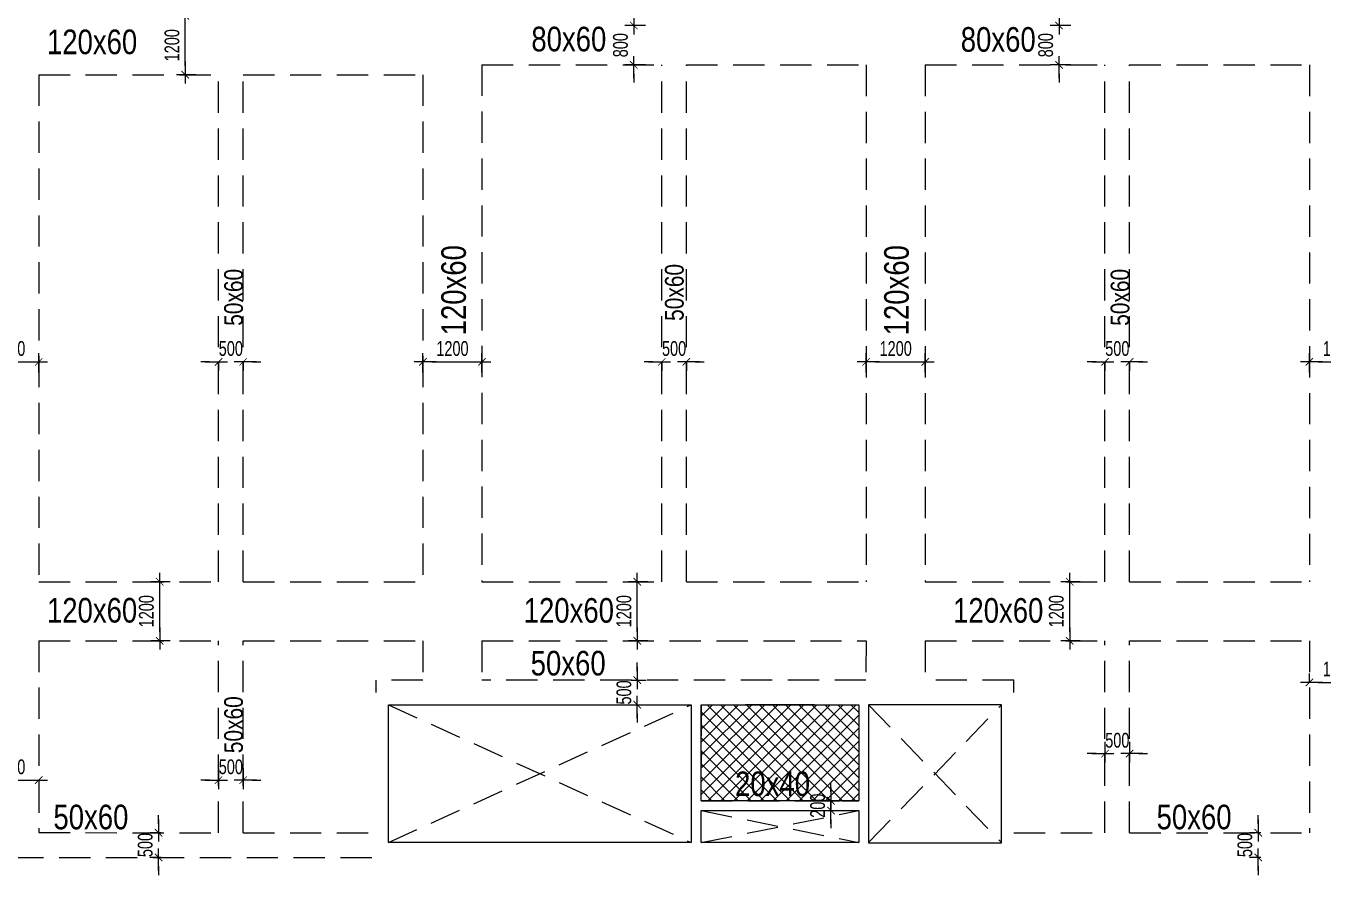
# Model space of a CAD drawing. Header units: millimetres. Extents: x 40 to 217000, y 40 to 90716.
# Drawn here: x 46040 to 72378, y 40 to 17291 of the extents above; entities that cross this region are included whole.
import ezdxf
from ezdxf.enums import TextEntityAlignment as Align

# ---------------------------------------------------------------- set-up
doc = ezdxf.new("R2010")
doc.units = ezdxf.units.MM
doc.header["$MEASUREMENT"] = 0
doc.header["$PDMODE"] = 1
doc.linetypes.add('DASHED2', pattern=[9.525, 6.35, -3.175])
doc.linetypes.add('HIDDEN2', pattern=[4.7625, 3.175, -1.5875])
doc.layers.get('Defpoints').update_dxf_attribs({"lineweight": 9})
doc.layers.add('A-251', color=251, linetype='Continuous')
doc.layers.add('NDC. KT Dam', color=42, linetype='Continuous')
doc.layers.add('Kich thuoc dam diml', color=230, linetype='Continuous', plot=False)
for name, color, linetype, lineweight in [('NDC_S_BEAM', 3, 'HIDDEN2', 20), ('NDC_S_DIM', 1, 'Continuous', 15), ('NDC_S_HATCH MATERIAL', 8, 'Continuous', 9), ('NDC_S_OPENING', 9, 'DASHED2', 13), ('NDC_S_SLAB', 2, 'Continuous', 20)]:
    doc.layers.add(name, color=color, linetype=linetype, lineweight=lineweight)
doc.styles.add('ARIAL', font='arial.ttf', dxfattribs={"width": 0.8})
doc.styles.add('NDC_DIM', font='', dxfattribs={"width": 0.75})
doc.styles.get('NDC_DIM').set_extended_font_data('Dotum')
doc.dimstyles.new('NDC_dim_100', dxfattribs={"dimscale": 120, "dimtxt": 2.5, "dimasz": 1.5, "dimexe": 1.5, "dimexo": 2.5, "dimgap": 1, "dimtad": 1, "dimdec": 0, "dimzin": 0, "dimdsep": 46, "dimtxsty": 'NDC_DIM', "dimblk": 'DIMMARK', "dimcen": 0.09, "dimdle": 1.2, "dimclrd": 1, "dimclre": 1, "dimclrt": 3, "dimadec": 0, "dimazin": 0, "dimtfac": 1, "dimtdec": 0, "dimtix": 1, "dimtofl": 0, "dimtmove": 0, "dimatfit": 3, "dimfxl": 0, "dimtolj": 1, "dimtzin": 0, "dimarcsym": 0})

# ---------------------------------------------------------------- blocks, each defined once
blk = doc.blocks.new('DIMMARK')
at = {"layer": 'NDC_S_DIM', "color": 1}
blk.add_line((-1.5, 0), (1, 0), dxfattribs=at)
at = {"layer": 'NDC_S_DIM', "color": 2, "const_width": 0.1}
blk.add_lwpolyline([(-0.42, -0.42), (0.42, 0.42)], dxfattribs=at)
blk = doc.blocks.new('*D1169')
at = {"layer": 'Defpoints', "color": 0, "transparency": 16777216}
for p in [(46300, 10466), (45100, 9952), (46300, 9952)]:
    blk.add_point(p, dxfattribs=at)
at = {"layer": 'Kich thuoc dam diml', "color": 1, "lineweight": -2, "transparency": 16777216}
for p, q in [((45100, 10252), (45100, 10646)), ((46300, 10252), (46300, 10646)), ((45280, 10466), (46120, 10466))]:
    blk.add_line(p, q, dxfattribs=at)
at = {"layer": 'Kich thuoc dam diml', "color": 1, "lineweight": -2, "transparency": 16777216, "xscale": 180, "yscale": 180, "zscale": 180, "rotation": 180}
blk.add_blockref('DIMMARK', (45100, 10466), dxfattribs=at)
at = {"layer": 'Kich thuoc dam diml', "color": 1, "lineweight": -2, "transparency": 16777216, "xscale": 180, "yscale": 180, "zscale": 180}
blk.add_blockref('DIMMARK', (46300, 10466), dxfattribs=at)
at = {"layer": 'Kich thuoc dam diml', "color": 3, "transparency": 16777216, "insert": (45700, 10736), "char_height": 300, "attachment_point": 5, "style": 'NDC_DIM'}
blk.add_mtext('\\A1;1200', dxfattribs=at)
blk = doc.blocks.new('*D1170')
at = {"layer": 'Defpoints', "color": 0, "transparency": 16777216}
for p in [(55300, 10466), (54100, 9952), (55300, 9952)]:
    blk.add_point(p, dxfattribs=at)
at = {"layer": 'Kich thuoc dam diml', "color": 1, "lineweight": -2, "transparency": 16777216}
for p, q in [((54100, 10252), (54100, 10646)), ((55300, 10252), (55300, 10646)), ((54280, 10466), (55120, 10466))]:
    blk.add_line(p, q, dxfattribs=at)
at = {"layer": 'Kich thuoc dam diml', "color": 1, "lineweight": -2, "transparency": 16777216, "xscale": 180, "yscale": 180, "zscale": 180, "rotation": 180}
blk.add_blockref('DIMMARK', (54100, 10466), dxfattribs=at)
at = {"layer": 'Kich thuoc dam diml', "color": 1, "lineweight": -2, "transparency": 16777216, "xscale": 180, "yscale": 180, "zscale": 180}
blk.add_blockref('DIMMARK', (55300, 10466), dxfattribs=at)
at = {"layer": 'Kich thuoc dam diml', "color": 3, "transparency": 16777216, "insert": (54700, 10736), "char_height": 300, "attachment_point": 5, "style": 'NDC_DIM'}
blk.add_mtext('\\A1;1200', dxfattribs=at)
blk = doc.blocks.new('*D1171')
at = {"layer": 'Defpoints', "color": 0, "transparency": 16777216}
for p in [(64300, 10466), (63100, 9952), (64300, 9952)]:
    blk.add_point(p, dxfattribs=at)
at = {"layer": 'Kich thuoc dam diml', "color": 1, "lineweight": -2, "transparency": 16777216}
for p, q in [((63100, 10252), (63100, 10646)), ((64300, 10252), (64300, 10646)), ((63280, 10466), (64120, 10466))]:
    blk.add_line(p, q, dxfattribs=at)
at = {"layer": 'Kich thuoc dam diml', "color": 1, "lineweight": -2, "transparency": 16777216, "xscale": 180, "yscale": 180, "zscale": 180, "rotation": 180}
blk.add_blockref('DIMMARK', (63100, 10466), dxfattribs=at)
at = {"layer": 'Kich thuoc dam diml', "color": 1, "lineweight": -2, "transparency": 16777216, "xscale": 180, "yscale": 180, "zscale": 180}
blk.add_blockref('DIMMARK', (64300, 10466), dxfattribs=at)
at = {"layer": 'Kich thuoc dam diml', "color": 3, "transparency": 16777216, "insert": (63700, 10736), "char_height": 300, "attachment_point": 5, "style": 'NDC_DIM'}
blk.add_mtext('\\A1;1200', dxfattribs=at)
blk = doc.blocks.new('*D1172')
at = {"layer": 'Defpoints', "color": 0, "transparency": 16777216}
for p in [(73300, 10466), (72100, 9952), (73300, 9952)]:
    blk.add_point(p, dxfattribs=at)
at = {"layer": 'Kich thuoc dam diml', "color": 1, "lineweight": -2, "transparency": 16777216}
for p, q in [((72100, 10252), (72100, 10646)), ((73300, 10252), (73300, 10646)), ((72280, 10466), (73120, 10466))]:
    blk.add_line(p, q, dxfattribs=at)
at = {"layer": 'Kich thuoc dam diml', "color": 1, "lineweight": -2, "transparency": 16777216, "xscale": 180, "yscale": 180, "zscale": 180, "rotation": 180}
blk.add_blockref('DIMMARK', (72100, 10466), dxfattribs=at)
at = {"layer": 'Kich thuoc dam diml', "color": 1, "lineweight": -2, "transparency": 16777216, "xscale": 180, "yscale": 180, "zscale": 180}
blk.add_blockref('DIMMARK', (73300, 10466), dxfattribs=at)
at = {"layer": 'Kich thuoc dam diml', "color": 3, "transparency": 16777216, "insert": (72700, 10736), "char_height": 300, "attachment_point": 5, "style": 'NDC_DIM'}
blk.add_mtext('\\A1;1200', dxfattribs=at)
blk = doc.blocks.new('*D1188')
at = {"layer": 'Defpoints', "color": 0, "transparency": 16777216}
for p in [(49950, 10585), (50450, 10585), (50450, 10466)]:
    blk.add_point(p, dxfattribs=at)
at = {"layer": 'Kich thuoc dam diml', "color": 1, "lineweight": -2, "transparency": 16777216}
for p, q in [((49770, 10466), (49590, 10466)), ((49950, 10466), (49950, 10286)), ((50450, 10466), (50450, 10286)), ((50630, 10466), (50810, 10466))]:
    blk.add_line(p, q, dxfattribs=at)
at = {"layer": 'Kich thuoc dam diml', "color": 1, "lineweight": -2, "transparency": 16777216, "xscale": 180, "yscale": 180, "zscale": 180}
blk.add_blockref('DIMMARK', (49950, 10466), dxfattribs=at)
at = {"layer": 'Kich thuoc dam diml', "color": 1, "lineweight": -2, "transparency": 16777216, "xscale": 180, "yscale": 180, "zscale": 180, "rotation": 180}
blk.add_blockref('DIMMARK', (50450, 10466), dxfattribs=at)
at = {"layer": 'Kich thuoc dam diml', "color": 3, "transparency": 16777216, "insert": (50200, 10736), "char_height": 300, "attachment_point": 5, "style": 'NDC_DIM'}
blk.add_mtext('\\A1;500', dxfattribs=at)
blk = doc.blocks.new('*D1189')
at = {"layer": 'Defpoints', "color": 0, "transparency": 16777216}
for p in [(58950, 10585), (59450, 10585), (59450, 10466)]:
    blk.add_point(p, dxfattribs=at)
at = {"layer": 'Kich thuoc dam diml', "color": 1, "lineweight": -2, "transparency": 16777216}
for p, q in [((58770, 10466), (58590, 10466)), ((58950, 10466), (58950, 10286)), ((59450, 10466), (59450, 10286)), ((59630, 10466), (59810, 10466))]:
    blk.add_line(p, q, dxfattribs=at)
at = {"layer": 'Kich thuoc dam diml', "color": 1, "lineweight": -2, "transparency": 16777216, "xscale": 180, "yscale": 180, "zscale": 180}
blk.add_blockref('DIMMARK', (58950, 10466), dxfattribs=at)
at = {"layer": 'Kich thuoc dam diml', "color": 1, "lineweight": -2, "transparency": 16777216, "xscale": 180, "yscale": 180, "zscale": 180, "rotation": 180}
blk.add_blockref('DIMMARK', (59450, 10466), dxfattribs=at)
at = {"layer": 'Kich thuoc dam diml', "color": 3, "transparency": 16777216, "insert": (59200, 10736), "char_height": 300, "attachment_point": 5, "style": 'NDC_DIM'}
blk.add_mtext('\\A1;500', dxfattribs=at)
blk = doc.blocks.new('*D1190')
at = {"layer": 'Defpoints', "color": 0, "transparency": 16777216}
for p in [(67950, 10585), (68450, 10585), (68450, 10466)]:
    blk.add_point(p, dxfattribs=at)
at = {"layer": 'Kich thuoc dam diml', "color": 1, "lineweight": -2, "transparency": 16777216}
for p, q in [((67770, 10466), (67590, 10466)), ((67950, 10466), (67950, 10286)), ((68450, 10466), (68450, 10286)), ((68630, 10466), (68810, 10466))]:
    blk.add_line(p, q, dxfattribs=at)
at = {"layer": 'Kich thuoc dam diml', "color": 1, "lineweight": -2, "transparency": 16777216, "xscale": 180, "yscale": 180, "zscale": 180}
blk.add_blockref('DIMMARK', (67950, 10466), dxfattribs=at)
at = {"layer": 'Kich thuoc dam diml', "color": 1, "lineweight": -2, "transparency": 16777216, "xscale": 180, "yscale": 180, "zscale": 180, "rotation": 180}
blk.add_blockref('DIMMARK', (68450, 10466), dxfattribs=at)
at = {"layer": 'Kich thuoc dam diml', "color": 3, "transparency": 16777216, "insert": (68200, 10736), "char_height": 300, "attachment_point": 5, "style": 'NDC_DIM'}
blk.add_mtext('\\A1;500', dxfattribs=at)
blk = doc.blocks.new('*D1181')
at = {"layer": 'Defpoints', "color": 0, "transparency": 16777216}
for p in [(48756, 6000), (49270, 6000), (49270, 4800)]:
    blk.add_point(p, dxfattribs=at)
at = {"layer": 'Kich thuoc dam diml', "color": 1, "lineweight": -2, "transparency": 16777216}
for p, q in [((48970, 6000), (48576, 6000)), ((48756, 4980), (48756, 5820)), ((48970, 4800), (48576, 4800))]:
    blk.add_line(p, q, dxfattribs=at)
at = {"layer": 'Kich thuoc dam diml', "color": 1, "lineweight": -2, "transparency": 16777216, "xscale": 180, "yscale": 180, "zscale": 180}
for p, rotation in [((48756, 6000), 90), ((48756, 4800), 270)]:
    blk.add_blockref('DIMMARK', p, dxfattribs=dict(at, rotation=rotation))
at = {"layer": 'Kich thuoc dam diml', "color": 3, "transparency": 16777216, "insert": (48486, 5400), "char_height": 300, "attachment_point": 5, "rotation": 90, "style": 'NDC_DIM'}
blk.add_mtext('\\A1;1200', dxfattribs=at)
blk = doc.blocks.new('*D1182')
at = {"layer": 'Defpoints', "color": 0, "transparency": 16777216}
for p in [(58453, 6000), (58967, 6000), (58967, 4800)]:
    blk.add_point(p, dxfattribs=at)
at = {"layer": 'Kich thuoc dam diml', "color": 1, "lineweight": -2, "transparency": 16777216}
for p, q in [((58667, 6000), (58273, 6000)), ((58453, 4980), (58453, 5820)), ((58667, 4800), (58273, 4800))]:
    blk.add_line(p, q, dxfattribs=at)
at = {"layer": 'Kich thuoc dam diml', "color": 1, "lineweight": -2, "transparency": 16777216, "xscale": 180, "yscale": 180, "zscale": 180}
for p, rotation in [((58453, 6000), 90), ((58453, 4800), 270)]:
    blk.add_blockref('DIMMARK', p, dxfattribs=dict(at, rotation=rotation))
at = {"layer": 'Kich thuoc dam diml', "color": 3, "transparency": 16777216, "insert": (58183, 5400), "char_height": 300, "attachment_point": 5, "rotation": 90, "style": 'NDC_DIM'}
blk.add_mtext('\\A1;1200', dxfattribs=at)
blk = doc.blocks.new('*D1183')
at = {"layer": 'Defpoints', "color": 0, "transparency": 16777216}
for p in [(67233, 6000), (67747, 6000), (67747, 4800)]:
    blk.add_point(p, dxfattribs=at)
at = {"layer": 'Kich thuoc dam diml', "color": 1, "lineweight": -2, "transparency": 16777216}
for p, q in [((67447, 6000), (67053, 6000)), ((67233, 4980), (67233, 5820)), ((67447, 4800), (67053, 4800))]:
    blk.add_line(p, q, dxfattribs=at)
at = {"layer": 'Kich thuoc dam diml', "color": 1, "lineweight": -2, "transparency": 16777216, "xscale": 180, "yscale": 180, "zscale": 180}
for p, rotation in [((67233, 6000), 90), ((67233, 4800), 270)]:
    blk.add_blockref('DIMMARK', p, dxfattribs=dict(at, rotation=rotation))
at = {"layer": 'Kich thuoc dam diml', "color": 3, "transparency": 16777216, "insert": (66963, 5400), "char_height": 300, "attachment_point": 5, "rotation": 90, "style": 'NDC_DIM'}
blk.add_mtext('\\A1;1200', dxfattribs=at)
blk = doc.blocks.new('*D1201')
at = {"layer": 'Defpoints', "color": 0, "transparency": 16777216}
for p in [(49276, 17499), (49790, 17499), (49790, 16299)]:
    blk.add_point(p, dxfattribs=at)
at = {"layer": 'Kich thuoc dam diml', "color": 1, "lineweight": -2, "transparency": 16777216}
for p, q in [((49490, 17499), (49096, 17499)), ((49276, 16479), (49276, 17319)), ((49490, 16299), (49096, 16299))]:
    blk.add_line(p, q, dxfattribs=at)
at = {"layer": 'Kich thuoc dam diml', "color": 1, "lineweight": -2, "transparency": 16777216, "xscale": 180, "yscale": 180, "zscale": 180}
for p, rotation in [((49276, 17499), 90), ((49276, 16299), 270)]:
    blk.add_blockref('DIMMARK', p, dxfattribs=dict(at, rotation=rotation))
at = {"layer": 'Kich thuoc dam diml', "color": 3, "transparency": 16777216, "insert": (49006, 16899), "char_height": 300, "attachment_point": 5, "rotation": 90, "style": 'NDC_DIM'}
blk.add_mtext('\\A1;1200', dxfattribs=at)
blk = doc.blocks.new('*D1527')
at = {"layer": 'Defpoints', "color": 0, "transparency": 16777216}
for p in [(49950, 2850), (50450, 2850), (50450, 1968)]:
    blk.add_point(p, dxfattribs=at)
at = {"layer": 'Kich thuoc dam diml', "color": 1, "lineweight": -2, "transparency": 16777216}
for p, q in [((49950, 2208), (49950, 1788)), ((50450, 2208), (50450, 1788)), ((49770, 1968), (49590, 1968)), ((50630, 1968), (50810, 1968))]:
    blk.add_line(p, q, dxfattribs=at)
at = {"layer": 'Kich thuoc dam diml', "color": 1, "lineweight": -2, "transparency": 16777216, "xscale": 180, "yscale": 180, "zscale": 180}
blk.add_blockref('DIMMARK', (49950, 1968), dxfattribs=at)
at = {"layer": 'Kich thuoc dam diml', "color": 1, "lineweight": -2, "transparency": 16777216, "xscale": 180, "yscale": 180, "zscale": 180, "rotation": 180}
blk.add_blockref('DIMMARK', (50450, 1968), dxfattribs=at)
at = {"layer": 'Kich thuoc dam diml', "color": 3, "transparency": 16777216, "insert": (50200, 2238), "char_height": 300, "attachment_point": 5, "style": 'NDC_DIM'}
blk.add_mtext('\\A1;500', dxfattribs=at)
blk = doc.blocks.new('*D1528')
at = {"layer": 'Defpoints', "color": 0, "transparency": 16777216}
for p in [(67950, 3389), (68450, 3389), (68450, 2507)]:
    blk.add_point(p, dxfattribs=at)
at = {"layer": 'Kich thuoc dam diml', "color": 1, "lineweight": -2, "transparency": 16777216}
for p, q in [((67950, 2747), (67950, 2327)), ((68450, 2747), (68450, 2327)), ((67770, 2507), (67590, 2507)), ((68630, 2507), (68810, 2507))]:
    blk.add_line(p, q, dxfattribs=at)
at = {"layer": 'Kich thuoc dam diml', "color": 1, "lineweight": -2, "transparency": 16777216, "xscale": 180, "yscale": 180, "zscale": 180}
blk.add_blockref('DIMMARK', (67950, 2507), dxfattribs=at)
at = {"layer": 'Kich thuoc dam diml', "color": 1, "lineweight": -2, "transparency": 16777216, "xscale": 180, "yscale": 180, "zscale": 180, "rotation": 180}
blk.add_blockref('DIMMARK', (68450, 2507), dxfattribs=at)
at = {"layer": 'Kich thuoc dam diml', "color": 3, "transparency": 16777216, "insert": (68200, 2777), "char_height": 300, "attachment_point": 5, "style": 'NDC_DIM'}
blk.add_mtext('\\A1;500', dxfattribs=at)
blk = doc.blocks.new('*D1549')
at = {"layer": 'Defpoints', "color": 0, "transparency": 16777216}
for p in [(45100, 2191), (46300, 2191), (46300, 1968)]:
    blk.add_point(p, dxfattribs=at)
at = {"layer": 'Kich thuoc dam diml', "color": 1, "lineweight": -2, "transparency": 16777216}
for p, q in [((45100, 1968), (45100, 1788)), ((45280, 1968), (46120, 1968)), ((46300, 1968), (46300, 1788))]:
    blk.add_line(p, q, dxfattribs=at)
at = {"layer": 'Kich thuoc dam diml', "color": 1, "lineweight": -2, "transparency": 16777216, "xscale": 180, "yscale": 180, "zscale": 180, "rotation": 180}
blk.add_blockref('DIMMARK', (45100, 1968), dxfattribs=at)
at = {"layer": 'Kich thuoc dam diml', "color": 1, "lineweight": -2, "transparency": 16777216, "xscale": 180, "yscale": 180, "zscale": 180}
blk.add_blockref('DIMMARK', (46300, 1968), dxfattribs=at)
at = {"layer": 'Kich thuoc dam diml', "color": 3, "transparency": 16777216, "insert": (45700, 2238), "char_height": 300, "attachment_point": 5, "style": 'NDC_DIM'}
blk.add_mtext('\\A1;1200', dxfattribs=at)
blk = doc.blocks.new('*D1537')
at = {"layer": 'Defpoints', "color": 0, "transparency": 16777216}
for p in [(48733, 900), (49088, 900), (49088, 400)]:
    blk.add_point(p, dxfattribs=at)
at = {"layer": 'Kich thuoc dam diml', "color": 1, "lineweight": -2, "transparency": 16777216}
for p, q in [((48733, 1080), (48733, 1260)), ((48788, 900), (48553, 900)), ((48788, 400), (48553, 400)), ((48733, 220), (48733, 40))]:
    blk.add_line(p, q, dxfattribs=at)
at = {"layer": 'Kich thuoc dam diml', "color": 1, "lineweight": -2, "transparency": 16777216, "xscale": 180, "yscale": 180, "zscale": 180}
for p, rotation in [((48733, 900), 270), ((48733, 400), 90)]:
    blk.add_blockref('DIMMARK', p, dxfattribs=dict(at, rotation=rotation))
at = {"layer": 'Kich thuoc dam diml', "color": 3, "transparency": 16777216, "insert": (48463, 650), "char_height": 300, "attachment_point": 5, "rotation": 90, "style": 'NDC_DIM'}
blk.add_mtext('\\A1;500', dxfattribs=at)
blk = doc.blocks.new('*D1538')
at = {"layer": 'Defpoints', "color": 0, "transparency": 16777216}
for p in [(71061, 900), (71416, 900), (71416, 400)]:
    blk.add_point(p, dxfattribs=at)
at = {"layer": 'Kich thuoc dam diml', "color": 1, "lineweight": -2, "transparency": 16777216}
for p, q in [((71061, 1080), (71061, 1260)), ((71116, 900), (70881, 900)), ((71116, 400), (70881, 400)), ((71061, 220), (71061, 40))]:
    blk.add_line(p, q, dxfattribs=at)
at = {"layer": 'Kich thuoc dam diml', "color": 1, "lineweight": -2, "transparency": 16777216, "xscale": 180, "yscale": 180, "zscale": 180}
for p, rotation in [((71061, 900), 270), ((71061, 400), 90)]:
    blk.add_blockref('DIMMARK', p, dxfattribs=dict(at, rotation=rotation))
at = {"layer": 'Kich thuoc dam diml', "color": 3, "transparency": 16777216, "insert": (70791, 650), "char_height": 300, "attachment_point": 5, "rotation": 90, "style": 'NDC_DIM'}
blk.add_mtext('\\A1;500', dxfattribs=at)
blk = doc.blocks.new('*D1567')
at = {"layer": 'Defpoints', "color": 0, "transparency": 16777216}
for p in [(58383, 17300), (59544, 17300), (59544, 16500)]:
    blk.add_point(p, dxfattribs=at)
at = {"layer": 'Kich thuoc dam diml', "color": 1, "lineweight": -2, "transparency": 16777216}
for p, q in [((58383, 17480), (58383, 17660)), ((58623, 17300), (58203, 17300)), ((58623, 16500), (58203, 16500)), ((58383, 16320), (58383, 16140))]:
    blk.add_line(p, q, dxfattribs=at)
at = {"layer": 'Kich thuoc dam diml', "color": 1, "lineweight": -2, "transparency": 16777216, "xscale": 180, "yscale": 180, "zscale": 180}
for p, rotation in [((58383, 17300), 270), ((58383, 16500), 90)]:
    blk.add_blockref('DIMMARK', p, dxfattribs=dict(at, rotation=rotation))
at = {"layer": 'Kich thuoc dam diml', "color": 3, "transparency": 16777216, "insert": (58113, 16900), "char_height": 300, "attachment_point": 5, "rotation": 90, "style": 'NDC_DIM'}
blk.add_mtext('\\A1;800', dxfattribs=at)
blk = doc.blocks.new('*D1568')
at = {"layer": 'Defpoints', "color": 0, "transparency": 16777216}
for p in [(67017, 17300), (68178, 17300), (68178, 16500)]:
    blk.add_point(p, dxfattribs=at)
at = {"layer": 'Kich thuoc dam diml', "color": 1, "lineweight": -2, "transparency": 16777216}
for p, q in [((67017, 17480), (67017, 17660)), ((67257, 17300), (66837, 17300)), ((67257, 16500), (66837, 16500)), ((67017, 16320), (67017, 16140))]:
    blk.add_line(p, q, dxfattribs=at)
at = {"layer": 'Kich thuoc dam diml', "color": 1, "lineweight": -2, "transparency": 16777216, "xscale": 180, "yscale": 180, "zscale": 180}
for p, rotation in [((67017, 17300), 270), ((67017, 16500), 90)]:
    blk.add_blockref('DIMMARK', p, dxfattribs=dict(at, rotation=rotation))
at = {"layer": 'Kich thuoc dam diml', "color": 3, "transparency": 16777216, "insert": (66747, 16900), "char_height": 300, "attachment_point": 5, "rotation": 90, "style": 'NDC_DIM'}
blk.add_mtext('\\A1;800', dxfattribs=at)
blk = doc.blocks.new('*D1402')
at = {"layer": 'Defpoints', "color": 0, "transparency": 16777216}
for p in [(73300, 3955), (72100, 3750), (73300, 3750)]:
    blk.add_point(p, dxfattribs=at)
at = {"layer": 'Kich thuoc dam diml', "color": 1, "lineweight": -2, "transparency": 16777216}
for p, q in [((72100, 3955), (72100, 4135)), ((72280, 3955), (73120, 3955)), ((73300, 3955), (73300, 4135))]:
    blk.add_line(p, q, dxfattribs=at)
at = {"layer": 'Kich thuoc dam diml', "color": 1, "lineweight": -2, "transparency": 16777216, "xscale": 180, "yscale": 180, "zscale": 180, "rotation": 180}
blk.add_blockref('DIMMARK', (72100, 3955), dxfattribs=at)
at = {"layer": 'Kich thuoc dam diml', "color": 1, "lineweight": -2, "transparency": 16777216, "xscale": 180, "yscale": 180, "zscale": 180}
blk.add_blockref('DIMMARK', (73300, 3955), dxfattribs=at)
at = {"layer": 'Kich thuoc dam diml', "color": 3, "transparency": 16777216, "insert": (72700, 4225), "char_height": 300, "attachment_point": 5, "style": 'NDC_DIM'}
blk.add_mtext('\\A1;1200', dxfattribs=at)
blk = doc.blocks.new('*D1319')
at = {"layer": 'Defpoints', "color": 0, "transparency": 16777216}
for p in [(61877, 1550), (61877, 1350), (62386, 1550)]:
    blk.add_point(p, dxfattribs=at)
at = {"layer": 'Kich thuoc dam diml', "color": 1, "lineweight": -2, "transparency": 16777216}
for p, q in [((62386, 1730), (62386, 1910)), ((62177, 1550), (62566, 1550)), ((62177, 1350), (62566, 1350)), ((62386, 1170), (62386, 990))]:
    blk.add_line(p, q, dxfattribs=at)
at = {"layer": 'Kich thuoc dam diml', "color": 1, "lineweight": -2, "transparency": 16777216, "xscale": 180, "yscale": 180, "zscale": 180}
for p, rotation in [((62386, 1550), 270), ((62386, 1350), 90)]:
    blk.add_blockref('DIMMARK', p, dxfattribs=dict(at, rotation=rotation))
at = {"layer": 'Kich thuoc dam diml', "color": 3, "transparency": 16777216, "insert": (62116, 1450), "char_height": 300, "attachment_point": 5, "rotation": 90, "style": 'NDC_DIM'}
blk.add_mtext('\\A1;200', dxfattribs=at)
blk = doc.blocks.new('*D1320')
at = {"layer": 'Defpoints', "color": 0, "transparency": 16777216}
for p in [(58027, 4000), (58027, 3500), (58453, 3500)]:
    blk.add_point(p, dxfattribs=at)
at = {"layer": 'Kich thuoc dam diml', "color": 1, "lineweight": -2, "transparency": 16777216}
for p, q in [((58453, 4180), (58453, 4360)), ((58327, 4000), (58633, 4000)), ((58327, 3500), (58633, 3500)), ((58453, 3320), (58453, 3140))]:
    blk.add_line(p, q, dxfattribs=at)
at = {"layer": 'Kich thuoc dam diml', "color": 1, "lineweight": -2, "transparency": 16777216, "xscale": 180, "yscale": 180, "zscale": 180}
for p, rotation in [((58453, 4000), 270), ((58453, 3500), 90)]:
    blk.add_blockref('DIMMARK', p, dxfattribs=dict(at, rotation=rotation))
at = {"layer": 'Kich thuoc dam diml', "color": 3, "transparency": 16777216, "insert": (58183, 3750), "char_height": 300, "attachment_point": 5, "rotation": 90, "style": 'NDC_DIM'}
blk.add_mtext('\\A1;500', dxfattribs=at)

msp = doc.modelspace()

# ---------------------------------------------------------------- hatches: boundary and pattern name
at = {"layer": 'NDC_S_HATCH MATERIAL'}
h = msp.add_hatch(dxfattribs=at)
h.set_pattern_fill('ANSI37', color=256, scale=1500)
h.paths.add_polyline_path([(59750, 3500), (62950, 3500), (62950, 1550), (59750, 1550)])

# ---------------------------------------------------------------- linework, layer by layer
at = {"layer": 'A-251'}
msp.add_lwpolyline([(59750, 3500), (62950, 3500), (62950, 1550), (59750, 1550)], close=True, dxfattribs=at)
at = {"layer": 'NDC_S_BEAM', "ltscale": 200}
for p, q in [((55299.9, 16503.6), (58950, 16500)), ((58950, 6000), (58950, 16500)), ((59450, 16500), (63100, 16500)), ((59450, 6000), (59450, 16500)), ((64300, 16500), (67950, 16500)), ((67950, 6000), (67950, 16500)), ((68450, 16500), (72100, 16500)), ((68450, 6000), (68450, 16500)), ((46299.9, 16300), (49950, 16300)), ((49950, 6000), (49950, 16300)), ((50450, 16300), (54100, 16300)), ((50450, 6000), (50450, 16300)), ((46299.9, 6000), (49950, 6000)), ((50450, 6000), (54100, 6000)), ((55299.9, 6000), (58950, 6000)), ((59450, 6000), (63100, 6000)), ((64300, 6000), (67950, 6000)), ((68450, 6000), (72100, 6000)), ((46299.9, 4800), (49950, 4800)), ((49950, 900), (49950, 4800)), ((50450, 4800), (54100, 4800)), ((50450, 900), (50450, 4800)), ((64300, 4800), (67950, 4800)), ((67950, 900), (67950, 4800)), ((68450, 4800), (72100, 4800)), ((68450, 900), (68450, 4800)), ((72100, 4800), (72100, 900)), ((54096.3, 3997.9), (53150, 3997.9)), ((53150, 3750), (53150, 3997.9)), ((63096.3, 3997.9), (55296.2, 4001.5)), ((66100, 3997.9), (64296.3, 3997.9)), ((66100, 3750), (66100, 3997.9)), ((59550, 3500), (59550, 2250)), ((59750, 3500), (59750, 2250)), ((62950, 2790), (62950, 1610)), ((63150, 2790), (63150, 1610)), ((59750, 1550), (62950, 1550)), ((59750, 1350), (62950, 1350)), ((46299.9, 902.3), (49950, 900)), ((50450, 900), (53150, 900)), ((66100, 900), (67950, 900)), ((68450, 900), (72100, 900)), ((3850, 400), (53150, 400))]:
    msp.add_line(p, q, dxfattribs=at)
for points in [[(55299.9, 16503.6), (55299.9, 6000)], [(63100, 16500), (63100, 6000)], [(64300, 16500), (64300, 6000)], [(72100, 16500), (72100, 6000)], [(46299.9, 16300), (46299.9, 6000)], [(54100, 16300), (54100, 6000)], [(46299.9, 4800), (46299.9, 902.3)], [(54100, 4800), (54096.3, 3997.9)], [(55299.9, 4800), (55296.2, 4001.5)], [(55299.9, 4800), (63100, 4800), (63096.3, 3997.9)], [(64300, 4800), (64296.3, 3997.9)]]:
    msp.add_lwpolyline(points, dxfattribs=at)
at = {"layer": 'NDC_S_OPENING', "ltscale": 100}
for p, q in [((53400, 700), (59550, 3500)), ((53400, 3500), (59550, 700)), ((63150, 3500), (65850, 700)), ((63150, 700), (65850, 3500)), ((59750, 1350), (62950, 700)), ((59750, 700), (62950, 1350))]:
    msp.add_line(p, q, dxfattribs=at)
at = {"layer": 'NDC_S_SLAB'}
for p, q in [((62050, 3500), (60650, 3500)), ((60650, 3500), (62050, 3500))]:
    msp.add_line(p, q, dxfattribs=at)
for points in [[(59550, 700), (53400, 700), (53400, 3500), (59550, 3500)], [(63150, 698.2), (65850, 698.2), (65850, 3500), (63150, 3500)], [(62950, 700), (59750, 700), (59750, 1350), (62950, 1350)]]:
    msp.add_lwpolyline(points, close=True, dxfattribs=at)

# ---------------------------------------------------------------- texts
at = {"layer": 'NDC. KT Dam', "style": 'ARIAL', "width": 0.8}
for s, p in [('120x60', (47383.2, 16967.4)), ('80x60', (57063.3, 17024.9)), ('80x60', (65782.2, 17017)), ('120x60', (47383.2, 5419.6)), ('120x60', (57063.3, 5417.4)), ('120x60', (65782.2, 5417)), ('50x60', (57050.1, 4345)), ('20x40', (61199.4, 1894.4)), ('50x60', (47358.9, 1219.6)), ('50x60', (69759, 1219.6))]:
    msp.add_text(s, height=500, dxfattribs=at).set_placement(p, align=Align.MIDDLE_CENTER)
for s, height, p in [('120x60', 500, (54723.4, 11922)), ('120x60', 500, (63715.8, 11922)), ('50x60', 380, (59205, 11877.1)), ('50x60', 380, (50255, 11777.1)), ('50x60', 380, (68255, 11777.1)), ('50x60', 380, (50255, 3094.4))]:
    msp.add_text(s, height=height, rotation=90, dxfattribs=at).set_placement(p, align=Align.MIDDLE_CENTER)

# ---------------------------------------------------------------- dimensions: what is measured, and where the dimension line sits
at = {"layer": 'Kich thuoc dam diml'}
for base, p1, p2, picture, middle in [((49275.9, 17498.7), (49789.7, 16298.7), (49789.7, 17498.7), '*D1201', (49005.9, 16898.7)), ((48756.2, 6000), (49270, 4800.1), (49270, 6000), '*D1181', (48486.2, 5400)), ((58453.4, 6000), (58967.2, 4800.1), (58967.2, 6000), '*D1182', (58183.4, 5400)), ((67232.9, 6000), (67746.7, 4800.1), (67746.7, 6000), '*D1183', (66962.9, 5400))]:
    dim = msp.add_linear_dim(base=base, p1=p1, p2=p2, angle=90, dimstyle='NDC_dim_100', dxfattribs=at)
    dim.commit()
    dim.dimension.update_dxf_attribs({"geometry": picture, "text_midpoint": middle})
for base, p1, p2, picture, middle in [((58383, 17300), (59544.2, 16500), (59544.2, 17300), '*D1567', (58113, 16900)), ((67016.6, 17300), (68177.8, 16500), (68177.8, 17300), '*D1568', (66746.6, 16900)), ((58453.4, 3500), (58027.4, 4000.2), (58027.4, 3500), '*D1320', (58183.4, 3750.1)), ((62386, 1550), (61877.2, 1350), (61877.2, 1550), '*D1319', (62116, 1450)), ((48732.9, 900), (49087.7, 400), (49087.7, 900), '*D1537', (48462.9, 650)), ((71061.1, 900), (71415.8, 400), (71415.8, 900), '*D1538', (70791.1, 650))]:
    dim = msp.add_linear_dim(base=base, p1=p1, p2=p2, angle=90, dimstyle='NDC_dim_100', override={"dimfxl": 2}, dxfattribs=at)
    dim.commit()
    dim.dimension.update_dxf_attribs({"geometry": picture, "text_midpoint": middle})
for base, p1, p2, picture, middle in [((46299.9, 10465.8), (45100, 9952), (46299.9, 9952), '*D1169', (45700, 10735.8)), ((50450, 10465.8), (49950, 10585.1), (50450, 10585.1), '*D1188', (50200, 10735.8)), ((55299.9, 10465.8), (54100, 9952), (55299.9, 9952), '*D1170', (54699.9, 10735.8)), ((59450, 10465.8), (58950, 10585.1), (59450, 10585.1), '*D1189', (59200, 10735.8)), ((64300, 10465.8), (63100.1, 9952), (64300, 9952), '*D1171', (63700, 10735.8)), ((68450, 10465.8), (67950, 10585.1), (68450, 10585.1), '*D1190', (68200, 10735.8)), ((73300, 10465.8), (72100.1, 9952), (73300, 9952), '*D1172', (72700, 10735.8))]:
    dim = msp.add_linear_dim(base=base, p1=p1, p2=p2, dimstyle='NDC_dim_100', dxfattribs=at)
    dim.commit()
    dim.dimension.update_dxf_attribs({"geometry": picture, "text_midpoint": middle})
for base, p1, p2, picture, middle in [((73300, 3955.2), (72100, 3750), (73300, 3750), '*D1402', (72700, 4225.2)), ((68450, 2507.2), (67950, 3388.9), (68450, 3388.9), '*D1528', (68200, 2777.2)), ((50450, 1968.3), (49950, 2850), (50450, 2850), '*D1527', (50200, 2238.3)), ((46299.8, 1968.3), (45100, 2191), (46299.8, 2191), '*D1549', (45699.9, 2238.3))]:
    dim = msp.add_linear_dim(base=base, p1=p1, p2=p2, dimstyle='NDC_dim_100', override={"dimfxl": 2}, dxfattribs=at)
    dim.commit()
    dim.dimension.update_dxf_attribs({"geometry": picture, "text_midpoint": middle})

doc.saveas('drawing.dxf')
